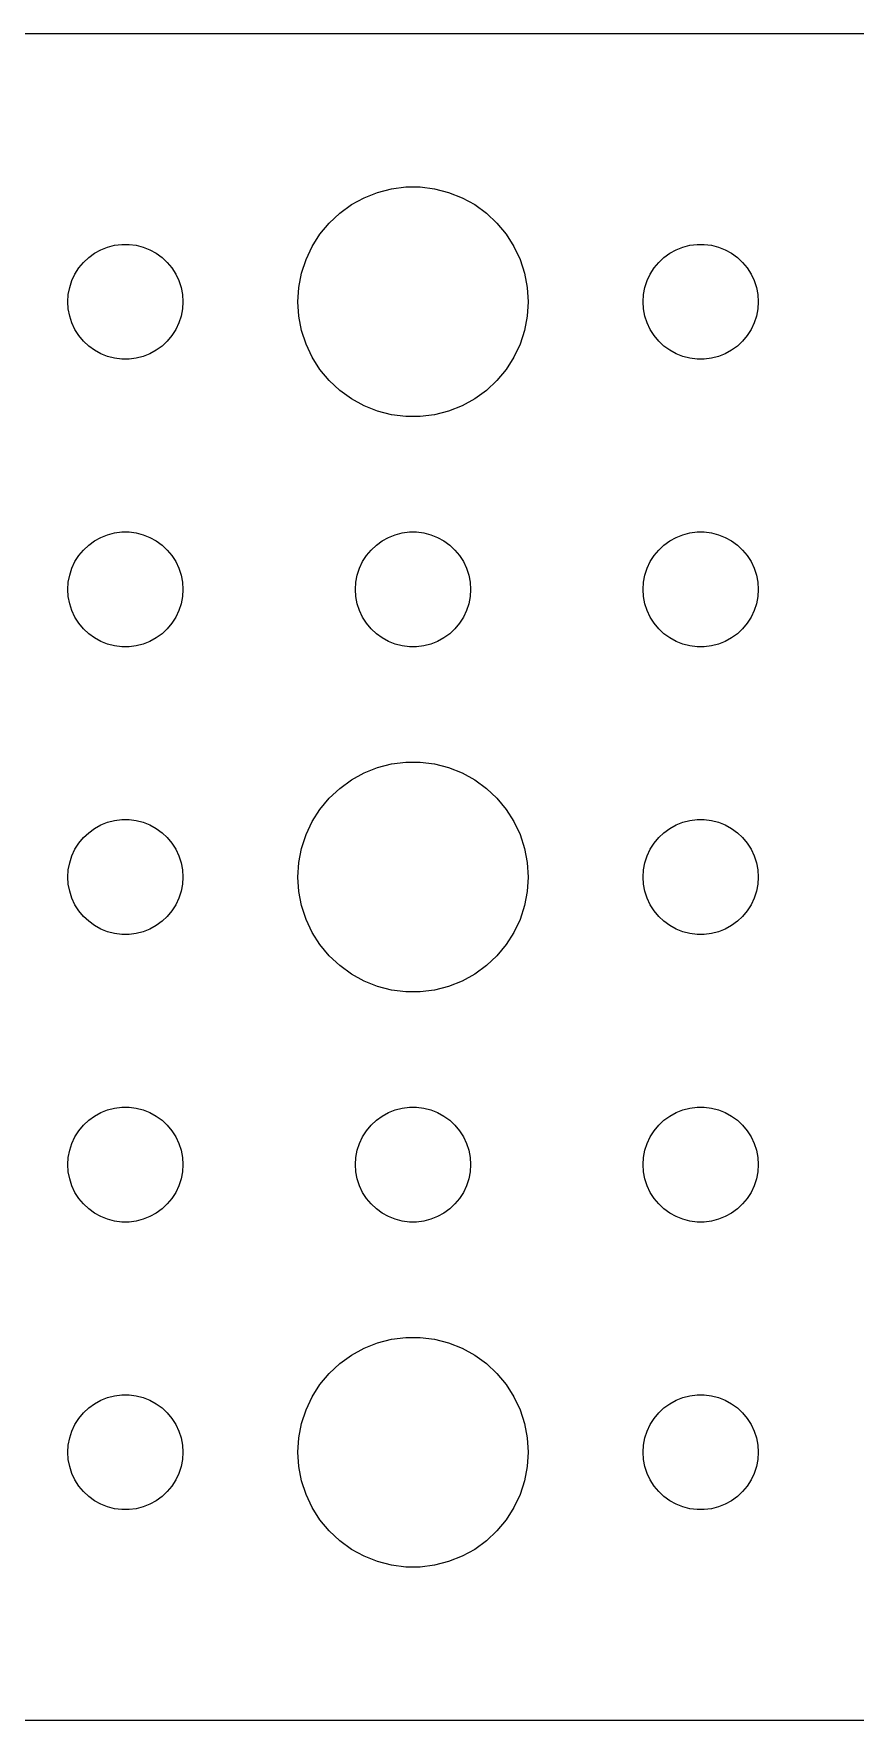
# Model space of a CAD drawing. Header units: metres. Extents: x -44 to 44, y 248 to 508.
# Drawn here: x -2.39 to 19.03, y 464.01 to 507.99 of the extents above; entities that cross this region are included whole.
import ezdxf

# ---------------------------------------------------------------- set-up
doc = ezdxf.new("R2010")
doc.units = ezdxf.units.M

msp = doc.modelspace()

# ---------------------------------------------------------------- linework, layer by layer
for p, q in [((39.8139, 507.99), (-39.8139, 507.99)), ((5.89252, 503.533), (6.22266, 503.714)), ((6.22266, 503.714), (6.57294, 503.853)), ((6.57294, 503.853), (6.93785, 503.947)), ((6.93785, 503.947), (7.31161, 503.994)), ((7.31161, 503.994), (7.68837, 503.994)), ((7.68837, 503.994), (8.06213, 503.947)), ((8.06213, 503.947), (8.42705, 503.853)), ((8.42705, 503.853), (8.77733, 503.714)), ((8.77733, 503.714), (9.10747, 503.533)), ((5.31308, 503.054), (5.58772, 503.312)), ((5.58772, 503.312), (5.89252, 503.533)), ((9.10747, 503.533), (9.41226, 503.312)), ((9.41226, 503.312), (9.6869, 503.054)), ((4.87108, 502.445), (5.07294, 502.763)), ((5.07294, 502.763), (5.31308, 503.054)), ((9.6869, 503.054), (9.92705, 502.763)), ((9.92705, 502.763), (10.1289, 502.445)), ((-0.956131, 502.156), (-0.803726, 502.266)), ((-0.803726, 502.266), (-0.638657, 502.357)), ((-0.638657, 502.357), (-0.463516, 502.427)), ((-0.463516, 502.427), (-0.281067, 502.473)), ((-0.281067, 502.473), (-0.094177, 502.497)), ((-0.094177, 502.497), (0.094177, 502.497)), ((0.094177, 502.497), (0.281067, 502.473)), ((0.281067, 502.473), (0.463516, 502.427)), ((0.463516, 502.427), (0.638657, 502.357)), ((0.638657, 502.357), (0.803726, 502.266)), ((0.803726, 502.266), (0.956131, 502.156)), ((4.71066, 502.104), (4.87108, 502.445)), ((10.1289, 502.445), (10.2893, 502.104)), ((14.0439, 502.156), (14.1963, 502.266)), ((14.1963, 502.266), (14.3613, 502.357)), ((14.3613, 502.357), (14.5365, 502.427)), ((14.5365, 502.427), (14.7189, 502.473)), ((14.7189, 502.473), (14.9058, 502.497)), ((14.9058, 502.497), (15.0942, 502.497)), ((15.0942, 502.497), (15.2811, 502.473)), ((15.2811, 502.473), (15.4635, 502.427)), ((15.4635, 502.427), (15.6387, 502.357)), ((15.6387, 502.357), (15.8037, 502.266)), ((15.8037, 502.266), (15.9561, 502.156)), ((-1.31445, 501.723), (-1.21352, 501.882)), ((-1.21352, 501.882), (-1.09344, 502.027)), ((-1.09344, 502.027), (-0.956131, 502.156)), ((0.956131, 502.156), (1.09344, 502.027)), ((1.09344, 502.027), (1.21352, 501.882)), ((1.21352, 501.882), (1.31445, 501.723)), ((4.59424, 501.746), (4.71066, 502.104)), ((10.2893, 502.104), (10.4057, 501.746)), ((13.6855, 501.723), (13.7865, 501.882)), ((13.7865, 501.882), (13.9065, 502.027)), ((13.9065, 502.027), (14.0439, 502.156)), ((15.9561, 502.156), (16.0934, 502.027)), ((16.0934, 502.027), (16.2135, 501.882)), ((16.2135, 501.882), (16.3145, 501.723)), ((-1.48816, 501.188), (-1.45287, 501.373)), ((-1.45287, 501.373), (-1.39465, 501.552)), ((-1.39465, 501.552), (-1.31445, 501.723)), ((1.31445, 501.723), (1.39465, 501.552)), ((1.39465, 501.552), (1.45287, 501.373)), ((1.45287, 501.373), (1.48816, 501.188)), ((4.5, 501), (4.52365, 501.376)), ((4.52365, 501.376), (4.59424, 501.746)), ((10.4057, 501.746), (10.4763, 501.376)), ((10.4763, 501.376), (10.5, 501)), ((13.5118, 501.188), (13.5471, 501.373)), ((13.5471, 501.373), (13.6053, 501.552)), ((13.6053, 501.552), (13.6855, 501.723)), ((16.3145, 501.723), (16.3947, 501.552)), ((16.3947, 501.552), (16.4529, 501.373)), ((16.4529, 501.373), (16.4882, 501.188)), ((-1.5, 501), (-1.48816, 501.188)), ((-1.48816, 500.812), (-1.5, 501)), ((1.48816, 501.188), (1.5, 501)), ((1.5, 501), (1.48816, 500.812)), ((4.52365, 500.624), (4.5, 501)), ((10.5, 501), (10.4763, 500.624)), ((13.5, 501), (13.5118, 501.188)), ((13.5118, 500.812), (13.5, 501)), ((16.4882, 501.188), (16.5, 501)), ((16.5, 501), (16.4882, 500.812)), ((-1.45287, 500.627), (-1.48816, 500.812)), ((-1.39465, 500.448), (-1.45287, 500.627)), ((1.45287, 500.627), (1.39465, 500.448)), ((1.48816, 500.812), (1.45287, 500.627)), ((4.59424, 500.254), (4.52365, 500.624)), ((10.4763, 500.624), (10.4057, 500.254)), ((13.5471, 500.627), (13.5118, 500.812)), ((13.6053, 500.448), (13.5471, 500.627)), ((16.4529, 500.627), (16.3947, 500.448)), ((16.4882, 500.812), (16.4529, 500.627)), ((-1.31445, 500.277), (-1.39465, 500.448)), ((-1.21352, 500.118), (-1.31445, 500.277)), ((-1.09344, 499.973), (-1.21352, 500.118)), ((1.21352, 500.118), (1.09344, 499.973)), ((1.31445, 500.277), (1.21352, 500.118)), ((1.39465, 500.448), (1.31445, 500.277)), ((4.71066, 499.896), (4.59424, 500.254)), ((10.4057, 500.254), (10.2893, 499.896)), ((13.6855, 500.277), (13.6053, 500.448)), ((13.7865, 500.118), (13.6855, 500.277)), ((13.9065, 499.973), (13.7865, 500.118)), ((16.2135, 500.118), (16.0934, 499.973)), ((16.3145, 500.277), (16.2135, 500.118)), ((16.3947, 500.448), (16.3145, 500.277)), ((-0.956131, 499.844), (-1.09344, 499.973)), ((-0.803726, 499.734), (-0.956131, 499.844)), ((-0.638657, 499.643), (-0.803726, 499.734)), ((-0.463516, 499.573), (-0.638657, 499.643)), ((0.638657, 499.643), (0.463516, 499.573)), ((0.803726, 499.734), (0.638657, 499.643)), ((0.956131, 499.844), (0.803726, 499.734)), ((1.09344, 499.973), (0.956131, 499.844)), ((4.87108, 499.555), (4.71066, 499.896)), ((10.2893, 499.896), (10.1289, 499.555)), ((14.0439, 499.844), (13.9065, 499.973)), ((14.1963, 499.734), (14.0439, 499.844)), ((14.3613, 499.643), (14.1963, 499.734)), ((14.5365, 499.573), (14.3613, 499.643)), ((15.6387, 499.643), (15.4635, 499.573)), ((15.8037, 499.734), (15.6387, 499.643)), ((15.9561, 499.844), (15.8037, 499.734)), ((16.0934, 499.973), (15.9561, 499.844)), ((-0.281067, 499.527), (-0.463516, 499.573)), ((-0.094177, 499.503), (-0.281067, 499.527)), ((0.094177, 499.503), (-0.094177, 499.503)), ((0.281067, 499.527), (0.094177, 499.503)), ((0.463516, 499.573), (0.281067, 499.527)), ((5.07294, 499.237), (4.87108, 499.555)), ((5.31308, 498.946), (5.07294, 499.237)), ((9.92705, 499.237), (9.6869, 498.946)), ((10.1289, 499.555), (9.92705, 499.237)), ((14.7189, 499.527), (14.5365, 499.573)), ((14.9058, 499.503), (14.7189, 499.527)), ((15.0942, 499.503), (14.9058, 499.503)), ((15.2811, 499.527), (15.0942, 499.503)), ((15.4635, 499.573), (15.2811, 499.527)), ((5.58772, 498.688), (5.31308, 498.946)), ((9.6869, 498.946), (9.41226, 498.688)), ((5.89252, 498.467), (5.58772, 498.688)), ((6.22266, 498.286), (5.89252, 498.467)), ((9.10747, 498.467), (8.77733, 498.286)), ((9.41226, 498.688), (9.10747, 498.467)), ((6.57294, 498.147), (6.22266, 498.286)), ((6.93785, 498.053), (6.57294, 498.147)), ((7.31161, 498.006), (6.93785, 498.053)), ((7.68837, 498.006), (7.31161, 498.006)), ((8.06213, 498.053), (7.68837, 498.006)), ((8.42705, 498.147), (8.06213, 498.053)), ((8.77733, 498.286), (8.42705, 498.147)), ((-0.803726, 494.766), (-0.638657, 494.857)), ((-0.638657, 494.857), (-0.463516, 494.927)), ((-0.463516, 494.927), (-0.281067, 494.973)), ((-0.281067, 494.973), (-0.094177, 494.997)), ((-0.094177, 494.997), (0.094177, 494.997)), ((0.094177, 494.997), (0.281067, 494.973)), ((0.281067, 494.973), (0.463516, 494.927)), ((0.463516, 494.927), (0.638657, 494.857)), ((0.638657, 494.857), (0.803726, 494.766)), ((6.69626, 494.766), (6.86133, 494.857)), ((6.86133, 494.857), (7.03647, 494.927)), ((7.03647, 494.927), (7.21892, 494.973)), ((7.21892, 494.973), (7.40581, 494.997)), ((7.40581, 494.997), (7.59418, 494.997)), ((7.59418, 494.997), (7.78107, 494.973)), ((7.78107, 494.973), (7.96352, 494.927)), ((7.96352, 494.927), (8.13866, 494.857)), ((8.13866, 494.857), (8.30373, 494.766)), ((14.1963, 494.766), (14.3613, 494.857)), ((14.3613, 494.857), (14.5365, 494.927)), ((14.5365, 494.927), (14.7189, 494.973)), ((14.7189, 494.973), (14.9058, 494.997)), ((14.9058, 494.997), (15.0942, 494.997)), ((15.0942, 494.997), (15.2811, 494.973)), ((15.2811, 494.973), (15.4635, 494.927)), ((15.4635, 494.927), (15.6387, 494.857)), ((15.6387, 494.857), (15.8037, 494.766)), ((-1.31445, 494.223), (-1.21352, 494.382)), ((-1.21352, 494.382), (-1.09344, 494.527)), ((-1.09344, 494.527), (-0.956131, 494.656)), ((-0.956131, 494.656), (-0.803726, 494.766)), ((0.803726, 494.766), (0.956131, 494.656)), ((0.956131, 494.656), (1.09344, 494.527)), ((1.09344, 494.527), (1.21352, 494.382)), ((1.21352, 494.382), (1.31445, 494.223)), ((6.18553, 494.223), (6.28647, 494.382)), ((6.28647, 494.382), (6.40654, 494.527)), ((6.40654, 494.527), (6.54385, 494.656)), ((6.54385, 494.656), (6.69626, 494.766)), ((8.30373, 494.766), (8.45613, 494.656)), ((8.45613, 494.656), (8.59344, 494.527)), ((8.59344, 494.527), (8.71352, 494.382)), ((8.71352, 494.382), (8.81445, 494.223)), ((13.6855, 494.223), (13.7865, 494.382)), ((13.7865, 494.382), (13.9065, 494.527)), ((13.9065, 494.527), (14.0439, 494.656)), ((14.0439, 494.656), (14.1963, 494.766)), ((15.8037, 494.766), (15.9561, 494.656)), ((15.9561, 494.656), (16.0934, 494.527)), ((16.0934, 494.527), (16.2135, 494.382)), ((16.2135, 494.382), (16.3145, 494.223)), ((-1.45287, 493.873), (-1.39465, 494.052)), ((-1.39465, 494.052), (-1.31445, 494.223)), ((1.31445, 494.223), (1.39465, 494.052)), ((1.39465, 494.052), (1.45287, 493.873)), ((6.04712, 493.873), (6.10533, 494.052)), ((6.10533, 494.052), (6.18553, 494.223)), ((8.81445, 494.223), (8.89465, 494.052)), ((8.89465, 494.052), (8.95287, 493.873)), ((13.5471, 493.873), (13.6053, 494.052)), ((13.6053, 494.052), (13.6855, 494.223)), ((16.3145, 494.223), (16.3947, 494.052)), ((16.3947, 494.052), (16.4529, 493.873)), ((-1.5, 493.5), (-1.48816, 493.688)), ((-1.48816, 493.312), (-1.5, 493.5)), ((-1.48816, 493.688), (-1.45287, 493.873)), ((1.45287, 493.873), (1.48816, 493.688)), ((1.48816, 493.688), (1.5, 493.5)), ((1.5, 493.5), (1.48816, 493.312)), ((6, 493.5), (6.01183, 493.688)), ((6.01183, 493.312), (6, 493.5)), ((6.01183, 493.688), (6.04712, 493.873)), ((8.95287, 493.873), (8.98816, 493.688)), ((8.98816, 493.688), (9, 493.5)), ((9, 493.5), (8.98816, 493.312)), ((13.5, 493.5), (13.5118, 493.688)), ((13.5118, 493.312), (13.5, 493.5)), ((13.5118, 493.688), (13.5471, 493.873)), ((16.4529, 493.873), (16.4882, 493.688)), ((16.4882, 493.688), (16.5, 493.5)), ((16.5, 493.5), (16.4882, 493.312)), ((-1.45287, 493.127), (-1.48816, 493.312)), ((-1.39465, 492.948), (-1.45287, 493.127)), ((1.45287, 493.127), (1.39465, 492.948)), ((1.48816, 493.312), (1.45287, 493.127)), ((6.04712, 493.127), (6.01183, 493.312)), ((6.10533, 492.948), (6.04712, 493.127)), ((8.95287, 493.127), (8.89465, 492.948)), ((8.98816, 493.312), (8.95287, 493.127)), ((13.5471, 493.127), (13.5118, 493.312)), ((13.6053, 492.948), (13.5471, 493.127)), ((16.4529, 493.127), (16.3947, 492.948)), ((16.4882, 493.312), (16.4529, 493.127)), ((-1.31445, 492.777), (-1.39465, 492.948)), ((-1.21352, 492.618), (-1.31445, 492.777)), ((-1.09344, 492.473), (-1.21352, 492.618)), ((1.21352, 492.618), (1.09344, 492.473)), ((1.31445, 492.777), (1.21352, 492.618)), ((1.39465, 492.948), (1.31445, 492.777)), ((6.18553, 492.777), (6.10533, 492.948)), ((6.28647, 492.618), (6.18553, 492.777)), ((6.40654, 492.473), (6.28647, 492.618)), ((8.71352, 492.618), (8.59344, 492.473)), ((8.81445, 492.777), (8.71352, 492.618)), ((8.89465, 492.948), (8.81445, 492.777)), ((13.6855, 492.777), (13.6053, 492.948)), ((13.7865, 492.618), (13.6855, 492.777)), ((13.9065, 492.473), (13.7865, 492.618)), ((16.2135, 492.618), (16.0934, 492.473)), ((16.3145, 492.777), (16.2135, 492.618)), ((16.3947, 492.948), (16.3145, 492.777)), ((-0.956131, 492.344), (-1.09344, 492.473)), ((-0.803726, 492.234), (-0.956131, 492.344)), ((-0.638657, 492.143), (-0.803726, 492.234)), ((-0.463516, 492.073), (-0.638657, 492.143)), ((0.638657, 492.143), (0.463516, 492.073)), ((0.803726, 492.234), (0.638657, 492.143)), ((0.956131, 492.344), (0.803726, 492.234)), ((1.09344, 492.473), (0.956131, 492.344)), ((6.54385, 492.344), (6.40654, 492.473)), ((6.69626, 492.234), (6.54385, 492.344)), ((6.86133, 492.143), (6.69626, 492.234)), ((7.03647, 492.073), (6.86133, 492.143)), ((8.13866, 492.143), (7.96352, 492.073)), ((8.30373, 492.234), (8.13866, 492.143)), ((8.45613, 492.344), (8.30373, 492.234)), ((8.59344, 492.473), (8.45613, 492.344)), ((14.0439, 492.344), (13.9065, 492.473)), ((14.1963, 492.234), (14.0439, 492.344)), ((14.3613, 492.143), (14.1963, 492.234)), ((14.5365, 492.073), (14.3613, 492.143)), ((15.6387, 492.143), (15.4635, 492.073)), ((15.8037, 492.234), (15.6387, 492.143)), ((15.9561, 492.344), (15.8037, 492.234)), ((16.0934, 492.473), (15.9561, 492.344)), ((-0.281067, 492.027), (-0.463516, 492.073)), ((-0.094177, 492.003), (-0.281067, 492.027)), ((0.094177, 492.003), (-0.094177, 492.003)), ((0.281067, 492.027), (0.094177, 492.003)), ((0.463516, 492.073), (0.281067, 492.027)), ((7.21892, 492.027), (7.03647, 492.073)), ((7.40581, 492.003), (7.21892, 492.027)), ((7.59418, 492.003), (7.40581, 492.003)), ((7.78107, 492.027), (7.59418, 492.003)), ((7.96352, 492.073), (7.78107, 492.027)), ((14.7189, 492.027), (14.5365, 492.073)), ((14.9058, 492.003), (14.7189, 492.027)), ((15.0942, 492.003), (14.9058, 492.003)), ((15.2811, 492.027), (15.0942, 492.003)), ((15.4635, 492.073), (15.2811, 492.027)), ((5.89252, 488.533), (6.22266, 488.714)), ((6.22266, 488.714), (6.57294, 488.853)), ((6.57294, 488.853), (6.93785, 488.947)), ((6.93785, 488.947), (7.31161, 488.994)), ((7.31161, 488.994), (7.68837, 488.994)), ((7.68837, 488.994), (8.06213, 488.947)), ((8.06213, 488.947), (8.42705, 488.853)), ((8.42705, 488.853), (8.77733, 488.714)), ((8.77733, 488.714), (9.10747, 488.533)), ((5.31308, 488.054), (5.58772, 488.312)), ((5.58772, 488.312), (5.89252, 488.533)), ((9.10747, 488.533), (9.41226, 488.312)), ((9.41226, 488.312), (9.6869, 488.054)), ((4.87108, 487.445), (5.07294, 487.763)), ((5.07294, 487.763), (5.31308, 488.054)), ((9.6869, 488.054), (9.92705, 487.763)), ((9.92705, 487.763), (10.1289, 487.445)), ((-0.803726, 487.266), (-0.638657, 487.357)), ((-0.638657, 487.357), (-0.463516, 487.427)), ((-0.463516, 487.427), (-0.281067, 487.473)), ((-0.281067, 487.473), (-0.094177, 487.497)), ((-0.094177, 487.497), (0.094177, 487.497)), ((0.094177, 487.497), (0.281067, 487.473)), ((0.281067, 487.473), (0.463516, 487.427)), ((0.463516, 487.427), (0.638657, 487.357)), ((0.638657, 487.357), (0.803726, 487.266)), ((4.71066, 487.104), (4.87108, 487.445)), ((10.1289, 487.445), (10.2893, 487.104)), ((14.1963, 487.266), (14.3613, 487.357)), ((14.3613, 487.357), (14.5365, 487.427)), ((14.5365, 487.427), (14.7189, 487.473)), ((14.7189, 487.473), (14.9058, 487.497)), ((14.9058, 487.497), (15.0942, 487.497)), ((15.0942, 487.497), (15.2811, 487.473)), ((15.2811, 487.473), (15.4635, 487.427)), ((15.4635, 487.427), (15.6387, 487.357)), ((15.6387, 487.357), (15.8037, 487.266)), ((-1.31445, 486.723), (-1.21352, 486.882)), ((-1.21352, 486.882), (-1.09344, 487.027)), ((-1.09344, 487.027), (-0.956131, 487.156)), ((-0.956131, 487.156), (-0.803726, 487.266)), ((0.803726, 487.266), (0.956131, 487.156)), ((0.956131, 487.156), (1.09344, 487.027)), ((1.09344, 487.027), (1.21352, 486.882)), ((1.21352, 486.882), (1.31445, 486.723)), ((4.59424, 486.746), (4.71066, 487.104)), ((10.2893, 487.104), (10.4057, 486.746)), ((13.6855, 486.723), (13.7865, 486.882)), ((13.7865, 486.882), (13.9065, 487.027)), ((13.9065, 487.027), (14.0439, 487.156)), ((14.0439, 487.156), (14.1963, 487.266)), ((15.8037, 487.266), (15.9561, 487.156)), ((15.9561, 487.156), (16.0934, 487.027)), ((16.0934, 487.027), (16.2135, 486.882)), ((16.2135, 486.882), (16.3145, 486.723)), ((-1.45287, 486.373), (-1.39465, 486.552)), ((-1.39465, 486.552), (-1.31445, 486.723)), ((1.31445, 486.723), (1.39465, 486.552)), ((1.39465, 486.552), (1.45287, 486.373)), ((4.52365, 486.376), (4.59424, 486.746)), ((10.4057, 486.746), (10.4763, 486.376)), ((13.5471, 486.373), (13.6053, 486.552)), ((13.6053, 486.552), (13.6855, 486.723)), ((16.3145, 486.723), (16.3947, 486.552)), ((16.3947, 486.552), (16.4529, 486.373)), ((-1.5, 486), (-1.48816, 486.188)), ((-1.48816, 485.812), (-1.5, 486)), ((-1.48816, 486.188), (-1.45287, 486.373)), ((1.45287, 486.373), (1.48816, 486.188)), ((1.48816, 486.188), (1.5, 486)), ((1.5, 486), (1.48816, 485.812)), ((4.5, 486), (4.52365, 486.376)), ((4.52365, 485.624), (4.5, 486)), ((10.4763, 486.376), (10.5, 486)), ((10.5, 486), (10.4763, 485.624)), ((13.5, 486), (13.5118, 486.188)), ((13.5118, 485.812), (13.5, 486)), ((13.5118, 486.188), (13.5471, 486.373)), ((16.4529, 486.373), (16.4882, 486.188)), ((16.4882, 486.188), (16.5, 486)), ((16.5, 486), (16.4882, 485.812)), ((-1.45287, 485.627), (-1.48816, 485.812)), ((-1.39465, 485.448), (-1.45287, 485.627)), ((1.45287, 485.627), (1.39465, 485.448)), ((1.48816, 485.812), (1.45287, 485.627)), ((4.59424, 485.254), (4.52365, 485.624)), ((10.4763, 485.624), (10.4057, 485.254)), ((13.5471, 485.627), (13.5118, 485.812)), ((13.6053, 485.448), (13.5471, 485.627)), ((16.4529, 485.627), (16.3947, 485.448)), ((16.4882, 485.812), (16.4529, 485.627)), ((-1.31445, 485.277), (-1.39465, 485.448)), ((-1.21352, 485.118), (-1.31445, 485.277)), ((-1.09344, 484.973), (-1.21352, 485.118)), ((1.21352, 485.118), (1.09344, 484.973)), ((1.31445, 485.277), (1.21352, 485.118)), ((1.39465, 485.448), (1.31445, 485.277)), ((4.71066, 484.896), (4.59424, 485.254)), ((10.4057, 485.254), (10.2893, 484.896)), ((13.6855, 485.277), (13.6053, 485.448)), ((13.7865, 485.118), (13.6855, 485.277)), ((13.9065, 484.973), (13.7865, 485.118)), ((16.2135, 485.118), (16.0934, 484.973)), ((16.3145, 485.277), (16.2135, 485.118)), ((16.3947, 485.448), (16.3145, 485.277)), ((-0.956131, 484.844), (-1.09344, 484.973)), ((-0.803726, 484.734), (-0.956131, 484.844)), ((-0.638657, 484.643), (-0.803726, 484.734)), ((0.803726, 484.734), (0.638657, 484.643)), ((0.956131, 484.844), (0.803726, 484.734)), ((1.09344, 484.973), (0.956131, 484.844)), ((4.87108, 484.555), (4.71066, 484.896)), ((10.2893, 484.896), (10.1289, 484.555)), ((14.0439, 484.844), (13.9065, 484.973)), ((14.1963, 484.734), (14.0439, 484.844)), ((14.3613, 484.643), (14.1963, 484.734)), ((15.8037, 484.734), (15.6387, 484.643)), ((15.9561, 484.844), (15.8037, 484.734)), ((16.0934, 484.973), (15.9561, 484.844)), ((-0.463516, 484.573), (-0.638657, 484.643)), ((-0.281067, 484.527), (-0.463516, 484.573)), ((-0.094177, 484.503), (-0.281067, 484.527)), ((0.094177, 484.503), (-0.094177, 484.503)), ((0.281067, 484.527), (0.094177, 484.503)), ((0.463516, 484.573), (0.281067, 484.527)), ((0.638657, 484.643), (0.463516, 484.573)), ((5.07294, 484.237), (4.87108, 484.555)), ((5.31308, 483.946), (5.07294, 484.237)), ((9.92705, 484.237), (9.6869, 483.946)), ((10.1289, 484.555), (9.92705, 484.237)), ((14.5365, 484.573), (14.3613, 484.643)), ((14.7189, 484.527), (14.5365, 484.573)), ((14.9058, 484.503), (14.7189, 484.527)), ((15.0942, 484.503), (14.9058, 484.503)), ((15.2811, 484.527), (15.0942, 484.503)), ((15.4635, 484.573), (15.2811, 484.527)), ((15.6387, 484.643), (15.4635, 484.573)), ((5.58772, 483.688), (5.31308, 483.946)), ((9.6869, 483.946), (9.41226, 483.688)), ((5.89252, 483.467), (5.58772, 483.688)), ((6.22266, 483.286), (5.89252, 483.467)), ((9.10747, 483.467), (8.77733, 483.286)), ((9.41226, 483.688), (9.10747, 483.467)), ((6.57294, 483.147), (6.22266, 483.286)), ((6.93785, 483.053), (6.57294, 483.147)), ((7.31161, 483.006), (6.93785, 483.053)), ((7.68837, 483.006), (7.31161, 483.006)), ((8.06213, 483.053), (7.68837, 483.006)), ((8.42705, 483.147), (8.06213, 483.053)), ((8.77733, 483.286), (8.42705, 483.147)), ((-0.803726, 479.766), (-0.638657, 479.857)), ((-0.638657, 479.857), (-0.463516, 479.927)), ((-0.463516, 479.927), (-0.281067, 479.973)), ((-0.281067, 479.973), (-0.094177, 479.997)), ((-0.094177, 479.997), (0.094177, 479.997)), ((0.094177, 479.997), (0.281067, 479.973)), ((0.281067, 479.973), (0.463516, 479.927)), ((0.463516, 479.927), (0.638657, 479.857)), ((0.638657, 479.857), (0.803726, 479.766)), ((6.69626, 479.766), (6.86133, 479.857)), ((6.86133, 479.857), (7.03647, 479.927)), ((7.03647, 479.927), (7.21892, 479.973)), ((7.21892, 479.973), (7.40581, 479.997)), ((7.40581, 479.997), (7.59418, 479.997)), ((7.59418, 479.997), (7.78107, 479.973)), ((7.78107, 479.973), (7.96352, 479.927)), ((7.96352, 479.927), (8.13866, 479.857)), ((8.13866, 479.857), (8.30373, 479.766)), ((14.1963, 479.766), (14.3613, 479.857)), ((14.3613, 479.857), (14.5365, 479.927)), ((14.5365, 479.927), (14.7189, 479.973)), ((14.7189, 479.973), (14.9058, 479.997)), ((14.9058, 479.997), (15.0942, 479.997)), ((15.0942, 479.997), (15.2811, 479.973)), ((15.2811, 479.973), (15.4635, 479.927)), ((15.4635, 479.927), (15.6387, 479.857)), ((15.6387, 479.857), (15.8037, 479.766)), ((-1.21352, 479.382), (-1.09344, 479.527)), ((-1.09344, 479.527), (-0.956131, 479.656)), ((-0.956131, 479.656), (-0.803726, 479.766)), ((0.803726, 479.766), (0.956131, 479.656)), ((0.956131, 479.656), (1.09344, 479.527)), ((1.09344, 479.527), (1.21352, 479.382)), ((6.28647, 479.382), (6.40654, 479.527)), ((6.40654, 479.527), (6.54385, 479.656)), ((6.54385, 479.656), (6.69626, 479.766)), ((8.30373, 479.766), (8.45613, 479.656)), ((8.45613, 479.656), (8.59344, 479.527)), ((8.59344, 479.527), (8.71352, 479.382)), ((13.7865, 479.382), (13.9065, 479.527)), ((13.9065, 479.527), (14.0439, 479.656)), ((14.0439, 479.656), (14.1963, 479.766)), ((15.8037, 479.766), (15.9561, 479.656)), ((15.9561, 479.656), (16.0934, 479.527)), ((16.0934, 479.527), (16.2135, 479.382)), ((-1.45287, 478.873), (-1.39465, 479.052)), ((-1.39465, 479.052), (-1.31445, 479.223)), ((-1.31445, 479.223), (-1.21352, 479.382)), ((1.21352, 479.382), (1.31445, 479.223)), ((1.31445, 479.223), (1.39465, 479.052)), ((1.39465, 479.052), (1.45287, 478.873)), ((6.04712, 478.873), (6.10533, 479.052)), ((6.10533, 479.052), (6.18553, 479.223)), ((6.18553, 479.223), (6.28647, 479.382)), ((8.71352, 479.382), (8.81445, 479.223)), ((8.81445, 479.223), (8.89465, 479.052)), ((8.89465, 479.052), (8.95287, 478.873)), ((13.5471, 478.873), (13.6053, 479.052)), ((13.6053, 479.052), (13.6855, 479.223)), ((13.6855, 479.223), (13.7865, 479.382)), ((16.2135, 479.382), (16.3145, 479.223)), ((16.3145, 479.223), (16.3947, 479.052)), ((16.3947, 479.052), (16.4529, 478.873)), ((-1.5, 478.5), (-1.48816, 478.688)), ((-1.48816, 478.688), (-1.45287, 478.873)), ((1.45287, 478.873), (1.48816, 478.688)), ((1.48816, 478.688), (1.5, 478.5)), ((6, 478.5), (6.01183, 478.688)), ((6.01183, 478.688), (6.04712, 478.873)), ((8.95287, 478.873), (8.98816, 478.688)), ((8.98816, 478.688), (9, 478.5)), ((13.5, 478.5), (13.5118, 478.688)), ((13.5118, 478.688), (13.5471, 478.873)), ((16.4529, 478.873), (16.4882, 478.688)), ((16.4882, 478.688), (16.5, 478.5)), ((-1.48816, 478.312), (-1.5, 478.5)), ((-1.45287, 478.127), (-1.48816, 478.312)), ((-1.39465, 477.948), (-1.45287, 478.127)), ((1.45287, 478.127), (1.39465, 477.948)), ((1.48816, 478.312), (1.45287, 478.127)), ((1.5, 478.5), (1.48816, 478.312)), ((6.01183, 478.312), (6, 478.5)), ((6.04712, 478.127), (6.01183, 478.312)), ((6.10533, 477.948), (6.04712, 478.127)), ((8.95287, 478.127), (8.89465, 477.948)), ((8.98816, 478.312), (8.95287, 478.127)), ((9, 478.5), (8.98816, 478.312)), ((13.5118, 478.312), (13.5, 478.5)), ((13.5471, 478.127), (13.5118, 478.312)), ((13.6053, 477.948), (13.5471, 478.127)), ((16.4529, 478.127), (16.3947, 477.948)), ((16.4882, 478.312), (16.4529, 478.127)), ((16.5, 478.5), (16.4882, 478.312)), ((-1.31445, 477.777), (-1.39465, 477.948)), ((-1.21352, 477.618), (-1.31445, 477.777)), ((1.31445, 477.777), (1.21352, 477.618)), ((1.39465, 477.948), (1.31445, 477.777)), ((6.18553, 477.777), (6.10533, 477.948)), ((6.28647, 477.618), (6.18553, 477.777)), ((8.81445, 477.777), (8.71352, 477.618)), ((8.89465, 477.948), (8.81445, 477.777)), ((13.6855, 477.777), (13.6053, 477.948)), ((13.7865, 477.618), (13.6855, 477.777)), ((16.3145, 477.777), (16.2135, 477.618)), ((16.3947, 477.948), (16.3145, 477.777)), ((-1.09344, 477.473), (-1.21352, 477.618)), ((-0.956131, 477.344), (-1.09344, 477.473)), ((-0.803726, 477.234), (-0.956131, 477.344)), ((-0.638657, 477.143), (-0.803726, 477.234)), ((0.803726, 477.234), (0.638657, 477.143)), ((0.956131, 477.344), (0.803726, 477.234)), ((1.09344, 477.473), (0.956131, 477.344)), ((1.21352, 477.618), (1.09344, 477.473)), ((6.40654, 477.473), (6.28647, 477.618)), ((6.54385, 477.344), (6.40654, 477.473)), ((6.69626, 477.234), (6.54385, 477.344)), ((6.86133, 477.143), (6.69626, 477.234)), ((8.30373, 477.234), (8.13866, 477.143)), ((8.45613, 477.344), (8.30373, 477.234)), ((8.59344, 477.473), (8.45613, 477.344)), ((8.71352, 477.618), (8.59344, 477.473)), ((13.9065, 477.473), (13.7865, 477.618)), ((14.0439, 477.344), (13.9065, 477.473)), ((14.1963, 477.234), (14.0439, 477.344)), ((14.3613, 477.143), (14.1963, 477.234)), ((15.8037, 477.234), (15.6387, 477.143)), ((15.9561, 477.344), (15.8037, 477.234)), ((16.0934, 477.473), (15.9561, 477.344)), ((16.2135, 477.618), (16.0934, 477.473)), ((-0.463516, 477.073), (-0.638657, 477.143)), ((-0.281067, 477.027), (-0.463516, 477.073)), ((-0.094177, 477.003), (-0.281067, 477.027)), ((0.094177, 477.003), (-0.094177, 477.003)), ((0.281067, 477.027), (0.094177, 477.003)), ((0.463516, 477.073), (0.281067, 477.027)), ((0.638657, 477.143), (0.463516, 477.073)), ((7.03647, 477.073), (6.86133, 477.143)), ((7.21892, 477.027), (7.03647, 477.073)), ((7.40581, 477.003), (7.21892, 477.027)), ((7.59418, 477.003), (7.40581, 477.003)), ((7.78107, 477.027), (7.59418, 477.003)), ((7.96352, 477.073), (7.78107, 477.027)), ((8.13866, 477.143), (7.96352, 477.073)), ((14.5365, 477.073), (14.3613, 477.143)), ((14.7189, 477.027), (14.5365, 477.073)), ((14.9058, 477.003), (14.7189, 477.027)), ((15.0942, 477.003), (14.9058, 477.003)), ((15.2811, 477.027), (15.0942, 477.003)), ((15.4635, 477.073), (15.2811, 477.027)), ((15.6387, 477.143), (15.4635, 477.073)), ((5.89252, 473.533), (6.22266, 473.714)), ((6.22266, 473.714), (6.57294, 473.853)), ((6.57294, 473.853), (6.93785, 473.947)), ((6.93785, 473.947), (7.31161, 473.994)), ((7.31161, 473.994), (7.68837, 473.994)), ((7.68837, 473.994), (8.06213, 473.947)), ((8.06213, 473.947), (8.42705, 473.853)), ((8.42705, 473.853), (8.77733, 473.714)), ((8.77733, 473.714), (9.10747, 473.533)), ((5.31308, 473.054), (5.58772, 473.312)), ((5.58772, 473.312), (5.89252, 473.533)), ((9.10747, 473.533), (9.41226, 473.312)), ((9.41226, 473.312), (9.6869, 473.054)), ((5.07294, 472.763), (5.31308, 473.054)), ((9.6869, 473.054), (9.92705, 472.763)), ((-0.803726, 472.266), (-0.638657, 472.357)), ((-0.638657, 472.357), (-0.463516, 472.427)), ((-0.463516, 472.427), (-0.281067, 472.473)), ((-0.281067, 472.473), (-0.094177, 472.497)), ((-0.094177, 472.497), (0.094177, 472.497)), ((0.094177, 472.497), (0.281067, 472.473)), ((0.281067, 472.473), (0.463516, 472.427)), ((0.463516, 472.427), (0.638657, 472.357)), ((0.638657, 472.357), (0.803726, 472.266)), ((4.71066, 472.104), (4.87108, 472.445)), ((4.87108, 472.445), (5.07294, 472.763)), ((9.92705, 472.763), (10.1289, 472.445)), ((10.1289, 472.445), (10.2893, 472.104)), ((14.1963, 472.266), (14.3613, 472.357)), ((14.3613, 472.357), (14.5365, 472.427)), ((14.5365, 472.427), (14.7189, 472.473)), ((14.7189, 472.473), (14.9058, 472.497)), ((14.9058, 472.497), (15.0942, 472.497)), ((15.0942, 472.497), (15.2811, 472.473)), ((15.2811, 472.473), (15.4635, 472.427)), ((15.4635, 472.427), (15.6387, 472.357)), ((15.6387, 472.357), (15.8037, 472.266)), ((-1.21352, 471.882), (-1.09344, 472.027)), ((-1.09344, 472.027), (-0.956131, 472.156)), ((-0.956131, 472.156), (-0.803726, 472.266)), ((0.803726, 472.266), (0.956131, 472.156)), ((0.956131, 472.156), (1.09344, 472.027)), ((1.09344, 472.027), (1.21352, 471.882)), ((4.59424, 471.746), (4.71066, 472.104)), ((10.2893, 472.104), (10.4057, 471.746)), ((13.7865, 471.882), (13.9065, 472.027)), ((13.9065, 472.027), (14.0439, 472.156)), ((14.0439, 472.156), (14.1963, 472.266)), ((15.8037, 472.266), (15.9561, 472.156)), ((15.9561, 472.156), (16.0934, 472.027)), ((16.0934, 472.027), (16.2135, 471.882)), ((-1.45287, 471.373), (-1.39465, 471.552)), ((-1.39465, 471.552), (-1.31445, 471.723)), ((-1.31445, 471.723), (-1.21352, 471.882)), ((1.21352, 471.882), (1.31445, 471.723)), ((1.31445, 471.723), (1.39465, 471.552)), ((1.39465, 471.552), (1.45287, 471.373)), ((4.52365, 471.376), (4.59424, 471.746)), ((10.4057, 471.746), (10.4763, 471.376)), ((13.5471, 471.373), (13.6053, 471.552)), ((13.6053, 471.552), (13.6855, 471.723)), ((13.6855, 471.723), (13.7865, 471.882)), ((16.2135, 471.882), (16.3145, 471.723)), ((16.3145, 471.723), (16.3947, 471.552)), ((16.3947, 471.552), (16.4529, 471.373)), ((-1.5, 471), (-1.48816, 471.188)), ((-1.48816, 471.188), (-1.45287, 471.373)), ((1.45287, 471.373), (1.48816, 471.188)), ((1.48816, 471.188), (1.5, 471)), ((4.5, 471), (4.52365, 471.376)), ((10.4763, 471.376), (10.5, 471)), ((13.5, 471), (13.5118, 471.188)), ((13.5118, 471.188), (13.5471, 471.373)), ((16.4529, 471.373), (16.4882, 471.188)), ((16.4882, 471.188), (16.5, 471)), ((-1.48816, 470.812), (-1.5, 471)), ((-1.45287, 470.627), (-1.48816, 470.812)), ((-1.39465, 470.448), (-1.45287, 470.627)), ((1.45287, 470.627), (1.39465, 470.448)), ((1.48816, 470.812), (1.45287, 470.627)), ((1.5, 471), (1.48816, 470.812)), ((4.52365, 470.624), (4.5, 471)), ((4.59424, 470.254), (4.52365, 470.624)), ((10.4763, 470.624), (10.4057, 470.254)), ((10.5, 471), (10.4763, 470.624)), ((13.5118, 470.812), (13.5, 471)), ((13.5471, 470.627), (13.5118, 470.812)), ((13.6053, 470.448), (13.5471, 470.627)), ((16.4529, 470.627), (16.3947, 470.448)), ((16.4882, 470.812), (16.4529, 470.627)), ((16.5, 471), (16.4882, 470.812)), ((-1.31445, 470.277), (-1.39465, 470.448)), ((-1.21352, 470.118), (-1.31445, 470.277)), ((1.31445, 470.277), (1.21352, 470.118)), ((1.39465, 470.448), (1.31445, 470.277)), ((4.71066, 469.896), (4.59424, 470.254)), ((10.4057, 470.254), (10.2893, 469.896)), ((13.6855, 470.277), (13.6053, 470.448)), ((13.7865, 470.118), (13.6855, 470.277)), ((16.3145, 470.277), (16.2135, 470.118)), ((16.3947, 470.448), (16.3145, 470.277)), ((-1.09344, 469.973), (-1.21352, 470.118)), ((-0.956131, 469.844), (-1.09344, 469.973)), ((-0.803726, 469.734), (-0.956131, 469.844)), ((-0.638657, 469.643), (-0.803726, 469.734)), ((0.803726, 469.734), (0.638657, 469.643)), ((0.956131, 469.844), (0.803726, 469.734)), ((1.09344, 469.973), (0.956131, 469.844)), ((1.21352, 470.118), (1.09344, 469.973)), ((4.87108, 469.555), (4.71066, 469.896)), ((10.2893, 469.896), (10.1289, 469.555)), ((13.9065, 469.973), (13.7865, 470.118)), ((14.0439, 469.844), (13.9065, 469.973)), ((14.1963, 469.734), (14.0439, 469.844)), ((14.3613, 469.643), (14.1963, 469.734)), ((15.8037, 469.734), (15.6387, 469.643)), ((15.9561, 469.844), (15.8037, 469.734)), ((16.0934, 469.973), (15.9561, 469.844)), ((16.2135, 470.118), (16.0934, 469.973)), ((-0.463516, 469.573), (-0.638657, 469.643)), ((-0.281067, 469.527), (-0.463516, 469.573)), ((-0.094177, 469.503), (-0.281067, 469.527)), ((0.094177, 469.503), (-0.094177, 469.503)), ((0.281067, 469.527), (0.094177, 469.503)), ((0.463516, 469.573), (0.281067, 469.527)), ((0.638657, 469.643), (0.463516, 469.573)), ((5.07294, 469.237), (4.87108, 469.555)), ((10.1289, 469.555), (9.92705, 469.237)), ((14.5365, 469.573), (14.3613, 469.643)), ((14.7189, 469.527), (14.5365, 469.573)), ((14.9058, 469.503), (14.7189, 469.527)), ((15.0942, 469.503), (14.9058, 469.503)), ((15.2811, 469.527), (15.0942, 469.503)), ((15.4635, 469.573), (15.2811, 469.527)), ((15.6387, 469.643), (15.4635, 469.573)), ((5.31308, 468.946), (5.07294, 469.237)), ((5.58772, 468.688), (5.31308, 468.946)), ((9.6869, 468.946), (9.41226, 468.688)), ((9.92705, 469.237), (9.6869, 468.946)), ((5.89252, 468.467), (5.58772, 468.688)), ((6.22266, 468.286), (5.89252, 468.467)), ((9.10747, 468.467), (8.77733, 468.286)), ((9.41226, 468.688), (9.10747, 468.467)), ((6.57294, 468.147), (6.22266, 468.286)), ((6.93785, 468.053), (6.57294, 468.147)), ((7.31161, 468.006), (6.93785, 468.053)), ((7.68837, 468.006), (7.31161, 468.006)), ((8.06213, 468.053), (7.68837, 468.006)), ((8.42705, 468.147), (8.06213, 468.053)), ((8.77733, 468.286), (8.42705, 468.147)), ((-39.8139, 464.01), (39.8139, 464.01))]:
    msp.add_line(p, q)

doc.saveas('drawing.dxf')
